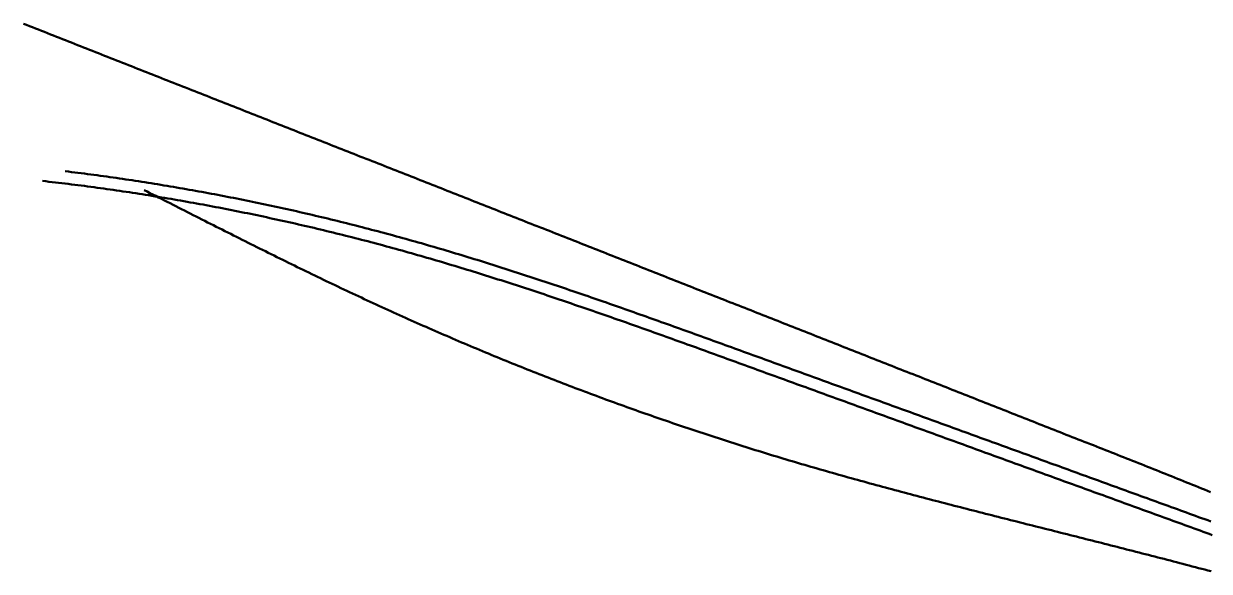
# Model space of a CAD drawing. Extents: x 2687065 to 2691361, y 1253360 to 1255888.
# Drawn here: x 2687719.5 to 2688086.5, y 1255461.1 to 1255630.7 of the extents above; entities that cross this region are included whole.
import ezdxf

# ---------------------------------------------------------------- set-up
doc = ezdxf.new("R2010")
doc.units = 0
doc.header["$MEASUREMENT"] = 0
doc.layers.add('BS-TR-A-Gleisstrang-LinieGeometrie', color=7, linetype='Continuous')
doc.layers.add('BS-TR-B-Gleisstrang-LinieGeometrie', color=7, linetype='Continuous')

msp = doc.modelspace()

# ---------------------------------------------------------------- linework, layer by layer
at = {"layer": 'BS-TR-A-Gleisstrang-LinieGeometrie', "color": 2, "lineweight": 50, "true_color": 0xffff00}
for points in [[(2687725.31, 1255581.99, 443.95), (2687726.31, 1255581.88, 443.96), (2687727.31, 1255581.77, 443.97), (2687728.3, 1255581.65, 443.99), (2687729.3, 1255581.54, 444), (2687730.3, 1255581.42, 444.01), (2687731.3, 1255581.3, 444.02), (2687732.29, 1255581.18, 444.03), (2687733.29, 1255581.06, 444.04), (2687734.29, 1255580.93, 444.05), (2687735.28, 1255580.81, 444.07), (2687736.28, 1255580.68, 444.08), (2687737.28, 1255580.56, 444.09), (2687738.27, 1255580.43, 444.1), (2687739.27, 1255580.3, 444.11), (2687740.27, 1255580.16, 444.13), (2687741.26, 1255580.03, 444.14), (2687742.26, 1255579.9, 444.15), (2687743.25, 1255579.76, 444.16), (2687744.25, 1255579.62, 444.18), (2687745.24, 1255579.48, 444.19), (2687746.24, 1255579.34, 444.2), (2687747.23, 1255579.2, 444.21), (2687748.22, 1255579.06, 444.23), (2687749.22, 1255578.91, 444.24), (2687750.21, 1255578.77, 444.25), (2687751.21, 1255578.62, 444.26), (2687752.2, 1255578.47, 444.28), (2687753.19, 1255578.32, 444.29), (2687754.19, 1255578.17, 444.3), (2687755.18, 1255578.02, 444.31), (2687756.17, 1255577.86, 444.33), (2687757.16, 1255577.71, 444.34), (2687758.16, 1255577.55, 444.35), (2687759.15, 1255577.39, 444.36), (2687760.14, 1255577.23, 444.38), (2687761.13, 1255577.07, 444.39), (2687762.12, 1255576.9, 444.4), (2687763.11, 1255576.74, 444.41), (2687764.1, 1255576.57, 444.43), (2687765.09, 1255576.41, 444.44), (2687766.08, 1255576.24, 444.45), (2687767.07, 1255576.07, 444.46), (2687768.06, 1255575.9, 444.48), (2687769.05, 1255575.72, 444.49), (2687770.04, 1255575.55, 444.5), (2687771.03, 1255575.37, 444.51), (2687772.02, 1255575.2, 444.53), (2687773.01, 1255575.02, 444.54), (2687774, 1255574.84, 444.55), (2687774.99, 1255574.66, 444.56), (2687775.97, 1255574.47, 444.58), (2687776.96, 1255574.29, 444.59), (2687777.95, 1255574.1, 444.6), (2687778.93, 1255573.92, 444.61), (2687779.92, 1255573.73, 444.63), (2687780.91, 1255573.54, 444.64), (2687781.89, 1255573.35, 444.65), (2687782.88, 1255573.16, 444.66), (2687783.87, 1255572.96, 444.68), (2687784.85, 1255572.77, 444.69), (2687785.84, 1255572.57, 444.7), (2687786.82, 1255572.37, 444.71), (2687787.8, 1255572.17, 444.73), (2687788.79, 1255571.97, 444.74), (2687789.77, 1255571.77, 444.75), (2687790.76, 1255571.56, 444.76), (2687791.74, 1255571.36, 444.78), (2687792.72, 1255571.15, 444.79), (2687793.71, 1255570.94, 444.8), (2687794.69, 1255570.74, 444.81), (2687795.67, 1255570.52, 444.83), (2687796.65, 1255570.31, 444.84), (2687797.63, 1255570.1, 444.85), (2687798.61, 1255569.88, 444.86), (2687799.6, 1255569.67, 444.87), (2687800.58, 1255569.45, 444.89), (2687801.56, 1255569.23, 444.9), (2687802.54, 1255569.01, 444.91), (2687803.52, 1255568.79, 444.92), (2687804.5, 1255568.56, 444.94), (2687805.47, 1255568.34, 444.95), (2687806.45, 1255568.11, 444.96), (2687807.43, 1255567.89, 444.97), (2687808.41, 1255567.66, 444.99), (2687809.39, 1255567.43, 445), (2687810.37, 1255567.19, 445.01), (2687811.34, 1255566.96, 445.02), (2687812.32, 1255566.73, 445.04), (2687813.3, 1255566.49, 445.05), (2687814.27, 1255566.25, 445.06), (2687815.25, 1255566.02, 445.07), (2687816.22, 1255565.77, 445.09), (2687817.2, 1255565.53, 445.1), (2687818.17, 1255565.29, 445.11), (2687819.15, 1255565.05, 445.12), (2687820.12, 1255564.8, 445.14), (2687821.09, 1255564.55, 445.15), (2687822.07, 1255564.31, 445.16), (2687823.04, 1255564.06, 445.17), (2687824.01, 1255563.8, 445.19), (2687824.99, 1255563.55, 445.2), (2687825.96, 1255563.3, 445.21), (2687826.93, 1255563.04, 445.22), (2687827.9, 1255562.79, 445.24), (2687828.87, 1255562.53, 445.25), (2687829.84, 1255562.27, 445.26), (2687830.81, 1255562.01, 445.27), (2687831.78, 1255561.74, 445.29), (2687831.78, 1255561.74, 445.29), (2687832.75, 1255561.48, 445.3), (2687833.71, 1255561.22, 445.31), (2687834.67, 1255560.95, 445.32), (2687835.64, 1255560.69, 445.34), (2687836.6, 1255560.42, 445.35), (2687837.56, 1255560.15, 445.36), (2687838.52, 1255559.88, 445.37), (2687839.49, 1255559.61, 445.39), (2687840.45, 1255559.34, 445.4), (2687841.41, 1255559.06, 445.41), (2687842.37, 1255558.79, 445.42), (2687843.33, 1255558.51, 445.44), (2687844.29, 1255558.23, 445.45), (2687845.25, 1255557.95, 445.46), (2687846.21, 1255557.67, 445.47), (2687847.17, 1255557.39, 445.49), (2687848.13, 1255557.11, 445.5), (2687849.09, 1255556.82, 445.51), (2687850.04, 1255556.54, 445.52), (2687851, 1255556.25, 445.54), (2687851.96, 1255555.97, 445.55), (2687852.92, 1255555.68, 445.56), (2687853.87, 1255555.39, 445.57), (2687854.83, 1255555.1, 445.58), (2687855.79, 1255554.81, 445.6), (2687856.74, 1255554.51, 445.61), (2687857.7, 1255554.22, 445.62), (2687858.65, 1255553.93, 445.63), (2687859.61, 1255553.63, 445.65), (2687860.56, 1255553.33, 445.66), (2687861.52, 1255553.04, 445.67), (2687862.47, 1255552.74, 445.68), (2687863.42, 1255552.44, 445.7), (2687864.38, 1255552.14, 445.71), (2687865.33, 1255551.83, 445.72), (2687866.28, 1255551.53, 445.73), (2687867.23, 1255551.23, 445.75), (2687868.19, 1255550.92, 445.76), (2687869.14, 1255550.62, 445.77), (2687870.09, 1255550.31, 445.78), (2687871.04, 1255550, 445.8), (2687871.99, 1255549.7, 445.81), (2687872.94, 1255549.39, 445.82), (2687873.89, 1255549.08, 445.83), (2687874.84, 1255548.77, 445.85), (2687875.79, 1255548.46, 445.86), (2687876.74, 1255548.14, 445.87), (2687877.69, 1255547.83, 445.88), (2687878.64, 1255547.52, 445.9), (2687879.59, 1255547.2, 445.91), (2687880.54, 1255546.89, 445.92), (2687881.49, 1255546.57, 445.93), (2687882.43, 1255546.25, 445.95), (2687883.38, 1255545.93, 445.96), (2687884.33, 1255545.62, 445.97), (2687885.28, 1255545.3, 445.98), (2687886.22, 1255544.98, 445.99), (2687887.17, 1255544.66, 446.01), (2687888.12, 1255544.33, 446.02), (2687889.06, 1255544.01, 446.03), (2687890.01, 1255543.69, 446.04), (2687890.95, 1255543.37, 446.06), (2687891.9, 1255543.04, 446.07), (2687892.85, 1255542.72, 446.08), (2687893.79, 1255542.39, 446.09), (2687894.74, 1255542.07, 446.11), (2687895.68, 1255541.74, 446.12), (2687896.63, 1255541.41, 446.13), (2687897.57, 1255541.09, 446.14), (2687898.51, 1255540.76, 446.16), (2687899.46, 1255540.43, 446.17), (2687900.4, 1255540.1, 446.18), (2687901.35, 1255539.77, 446.19), (2687902.29, 1255539.44, 446.21), (2687903.23, 1255539.11, 446.22), (2687904.18, 1255538.78, 446.23), (2687905.12, 1255538.45, 446.24), (2687906.06, 1255538.12, 446.26), (2687907, 1255537.78, 446.27), (2687907.95, 1255537.45, 446.28), (2687908.89, 1255537.12, 446.29), (2687909.83, 1255536.78, 446.31), (2687910.77, 1255536.45, 446.32), (2687911.71, 1255536.11, 446.33), (2687912.66, 1255535.78, 446.34), (2687913.6, 1255535.44, 446.36), (2687914.54, 1255535.11, 446.37), (2687915.48, 1255534.77, 446.38), (2687916.42, 1255534.44, 446.39), (2687917.36, 1255534.1, 446.4), (2687918.3, 1255533.76, 446.42), (2687919.24, 1255533.42, 446.43), (2687920.19, 1255533.09, 446.44), (2687921.13, 1255532.75, 446.45), (2687922.07, 1255532.41, 446.47), (2687923.01, 1255532.07, 446.48), (2687923.95, 1255531.73, 446.49), (2687924.89, 1255531.39, 446.5), (2687925.83, 1255531.05, 446.52), (2687926.77, 1255530.72, 446.53), (2687927.71, 1255530.38, 446.54), (2687928.65, 1255530.04, 446.55), (2687929.59, 1255529.7, 446.57), (2687930.53, 1255529.36, 446.58), (2687931.47, 1255529.02, 446.59), (2687932.41, 1255528.67, 446.6), (2687933.35, 1255528.33, 446.62), (2687934.29, 1255527.99, 446.63), (2687935.23, 1255527.65, 446.64), (2687936.17, 1255527.31, 446.65), (2687937.11, 1255526.97, 446.67), (2687938.05, 1255526.63, 446.68), (2687938.99, 1255526.29, 446.69), (2687939.93, 1255525.95, 446.7), (2687940.86, 1255525.61, 446.72), (2687941.8, 1255525.26, 446.73), (2687942.74, 1255524.92, 446.74), (2687943.68, 1255524.58, 446.75), (2687943.68, 1255524.58, 446.75), (2687944.62, 1255524.24, 446.76), (2687945.56, 1255523.9, 446.78), (2687946.5, 1255523.56, 446.79), (2687947.44, 1255523.22, 446.8), (2687948.38, 1255522.88, 446.81), (2687949.32, 1255522.53, 446.83), (2687950.26, 1255522.19, 446.84), (2687951.2, 1255521.85, 446.85), (2687952.13, 1255521.51, 446.86), (2687953.07, 1255521.17, 446.88), (2687954.01, 1255520.83, 446.89), (2687954.95, 1255520.49, 446.9), (2687955.89, 1255520.15, 446.91), (2687956.83, 1255519.8, 446.93), (2687957.77, 1255519.46, 446.94), (2687958.71, 1255519.12, 446.95), (2687959.65, 1255518.78, 446.96), (2687960.59, 1255518.44, 446.98), (2687961.53, 1255518.1, 446.99), (2687962.46, 1255517.76, 447), (2687963.4, 1255517.42, 447.01), (2687964.34, 1255517.07, 447.03), (2687965.28, 1255516.73, 447.04), (2687966.22, 1255516.39, 447.05), (2687967.16, 1255516.05, 447.06), (2687968.1, 1255515.71, 447.08), (2687969.04, 1255515.37, 447.09), (2687969.98, 1255515.03, 447.1), (2687970.92, 1255514.69, 447.11), (2687971.86, 1255514.34, 447.13), (2687972.79, 1255514, 447.14), (2687973.73, 1255513.66, 447.15), (2687974.67, 1255513.32, 447.16), (2687975.61, 1255512.98, 447.17), (2687976.55, 1255512.64, 447.19), (2687977.49, 1255512.3, 447.2), (2687978.43, 1255511.96, 447.21), (2687979.37, 1255511.61, 447.22), (2687980.31, 1255511.27, 447.24), (2687981.25, 1255510.93, 447.25), (2687982.19, 1255510.59, 447.26), (2687983.12, 1255510.25, 447.27), (2687984.06, 1255509.91, 447.29), (2687985, 1255509.57, 447.3), (2687985.94, 1255509.23, 447.31), (2687986.88, 1255508.88, 447.32), (2687987.82, 1255508.54, 447.34), (2687988.76, 1255508.2, 447.35), (2687989.7, 1255507.86, 447.36), (2687990.64, 1255507.52, 447.37), (2687991.58, 1255507.18, 447.39), (2687992.52, 1255506.84, 447.4), (2687993.45, 1255506.5, 447.41), (2687994.39, 1255506.15, 447.42), (2687995.33, 1255505.81, 447.44), (2687996.27, 1255505.47, 447.45), (2687997.21, 1255505.13, 447.46), (2687998.15, 1255504.79, 447.47), (2687999.09, 1255504.45, 447.49), (2688000.03, 1255504.11, 447.5), (2688000.97, 1255503.77, 447.51), (2688001.91, 1255503.43, 447.52), (2688002.85, 1255503.08, 447.53), (2688003.78, 1255502.74, 447.55), (2688004.72, 1255502.4, 447.56), (2688005.66, 1255502.06, 447.57), (2688006.6, 1255501.72, 447.58), (2688007.54, 1255501.38, 447.6), (2688008.48, 1255501.04, 447.61), (2688009.42, 1255500.7, 447.62), (2688010.36, 1255500.35, 447.63), (2688011.3, 1255500.01, 447.65), (2688012.24, 1255499.67, 447.66), (2688013.18, 1255499.33, 447.67), (2688014.11, 1255498.99, 447.68), (2688015.05, 1255498.65, 447.7), (2688015.99, 1255498.31, 447.71), (2688016.93, 1255497.97, 447.72), (2688017.87, 1255497.62, 447.73), (2688018.81, 1255497.28, 447.75), (2688019.75, 1255496.94, 447.76), (2688020.69, 1255496.6, 447.77), (2688021.63, 1255496.26, 447.78), (2688022.57, 1255495.92, 447.8), (2688023.51, 1255495.58, 447.81), (2688024.44, 1255495.24, 447.82), (2688025.38, 1255494.89, 447.83), (2688026.32, 1255494.55, 447.85), (2688027.26, 1255494.21, 447.86), (2688028.2, 1255493.87, 447.87), (2688029.14, 1255493.53, 447.88), (2688030.08, 1255493.19, 447.89), (2688031.02, 1255492.85, 447.91), (2688031.96, 1255492.51, 447.92), (2688032.9, 1255492.16, 447.93), (2688033.84, 1255491.82, 447.94), (2688034.77, 1255491.48, 447.96), (2688035.71, 1255491.14, 447.97), (2688036.65, 1255490.8, 447.98), (2688037.59, 1255490.46, 447.99), (2688038.53, 1255490.12, 448.01), (2688039.47, 1255489.78, 448.02), (2688040.41, 1255489.43, 448.03), (2688041.35, 1255489.09, 448.04), (2688042.29, 1255488.75, 448.06), (2688043.23, 1255488.41, 448.07), (2688044.17, 1255488.07, 448.08), (2688045.1, 1255487.73, 448.09), (2688046.04, 1255487.39, 448.11), (2688046.98, 1255487.05, 448.12), (2688047.92, 1255486.7, 448.13), (2688048.86, 1255486.36, 448.14), (2688049.8, 1255486.02, 448.16), (2688050.74, 1255485.68, 448.17), (2688051.68, 1255485.34, 448.18), (2688052.62, 1255485, 448.19), (2688053.56, 1255484.66, 448.2), (2688054.5, 1255484.32, 448.22), (2688055.43, 1255483.97, 448.23), (2688056.37, 1255483.63, 448.24), (2688057.31, 1255483.29, 448.25), (2688058.25, 1255482.95, 448.26), (2688059.19, 1255482.61, 448.27), (2688060.13, 1255482.27, 448.28), (2688061.07, 1255481.93, 448.29), (2688062.01, 1255481.59, 448.3), (2688062.95, 1255481.25, 448.31), (2688063.89, 1255480.9, 448.32), (2688064.83, 1255480.56, 448.33), (2688065.76, 1255480.22, 448.34), (2688066.7, 1255479.88, 448.35), (2688067.64, 1255479.54, 448.36), (2688068.58, 1255479.2, 448.37), (2688069.52, 1255478.86, 448.38), (2688070.46, 1255478.52, 448.39), (2688071.4, 1255478.17, 448.4), (2688072.34, 1255477.83, 448.41), (2688073.28, 1255477.49, 448.42), (2688074.22, 1255477.15, 448.43), (2688075.16, 1255476.81, 448.44), (2688076.09, 1255476.47, 448.45), (2688077.03, 1255476.13, 448.45), (2688077.97, 1255475.79, 448.46), (2688078.91, 1255475.44, 448.47), (2688079.85, 1255475.1, 448.48), (2688080.79, 1255474.76, 448.49), (2688081.73, 1255474.42, 448.49), (2688082.67, 1255474.08, 448.5), (2688083.61, 1255473.74, 448.51), (2688084.55, 1255473.4, 448.51), (2688085.49, 1255473.06, 448.52), (2688086.42, 1255472.71, 448.53), (2688087.36, 1255472.37, 448.54)], [(2687732.33, 1255585, 444.4), (2687733.32, 1255584.88, 444.41), (2687734.31, 1255584.76, 444.43), (2687735.29, 1255584.64, 444.44), (2687736.28, 1255584.51, 444.45), (2687737.27, 1255584.39, 444.46), (2687738.26, 1255584.26, 444.48), (2687739.25, 1255584.13, 444.49), (2687740.23, 1255584, 444.5), (2687741.22, 1255583.87, 444.51), (2687742.21, 1255583.74, 444.53), (2687743.2, 1255583.6, 444.54), (2687744.18, 1255583.47, 444.55), (2687745.17, 1255583.33, 444.56), (2687746.15, 1255583.19, 444.57), (2687747.14, 1255583.05, 444.59), (2687748.13, 1255582.91, 444.6), (2687749.11, 1255582.77, 444.61), (2687750.1, 1255582.63, 444.62), (2687751.08, 1255582.48, 444.64), (2687752.07, 1255582.33, 444.65), (2687753.05, 1255582.19, 444.66), (2687754.04, 1255582.04, 444.67), (2687755.02, 1255581.89, 444.69), (2687756.01, 1255581.73, 444.7), (2687756.99, 1255581.58, 444.71), (2687757.98, 1255581.42, 444.72), (2687758.96, 1255581.27, 444.73), (2687759.94, 1255581.11, 444.75), (2687760.93, 1255580.95, 444.76), (2687761.91, 1255580.79, 444.77), (2687762.89, 1255580.63, 444.78), (2687763.87, 1255580.47, 444.8), (2687764.86, 1255580.3, 444.81), (2687765.84, 1255580.14, 444.82), (2687766.82, 1255579.97, 444.83), (2687767.8, 1255579.8, 444.85), (2687768.78, 1255579.63, 444.86), (2687769.76, 1255579.46, 444.87), (2687770.74, 1255579.28, 444.88), (2687771.73, 1255579.11, 444.89), (2687772.71, 1255578.93, 444.91), (2687773.69, 1255578.76, 444.92), (2687774.67, 1255578.58, 444.93), (2687775.65, 1255578.4, 444.94), (2687776.62, 1255578.22, 444.96), (2687777.6, 1255578.04, 444.97), (2687778.58, 1255577.85, 444.98), (2687779.56, 1255577.67, 444.99), (2687780.54, 1255577.48, 445.01), (2687781.52, 1255577.29, 445.02), (2687782.5, 1255577.1, 445.03), (2687783.47, 1255576.91, 445.04), (2687784.45, 1255576.72, 445.06), (2687785.43, 1255576.53, 445.07), (2687786.4, 1255576.33, 445.08), (2687787.38, 1255576.14, 445.09), (2687788.36, 1255575.94, 445.1), (2687789.33, 1255575.74, 445.12), (2687790.31, 1255575.54, 445.13), (2687791.28, 1255575.34, 445.14), (2687792.26, 1255575.13, 445.15), (2687793.23, 1255574.93, 445.17), (2687794.21, 1255574.72, 445.18), (2687795.18, 1255574.52, 445.19), (2687796.16, 1255574.31, 445.2), (2687797.13, 1255574.1, 445.22), (2687798.1, 1255573.89, 445.23), (2687799.08, 1255573.67, 445.24), (2687800.05, 1255573.46, 445.25), (2687801.02, 1255573.24, 445.26), (2687801.99, 1255573.03, 445.28), (2687802.97, 1255572.81, 445.29), (2687803.94, 1255572.59, 445.3), (2687804.91, 1255572.37, 445.31), (2687805.88, 1255572.15, 445.33), (2687806.85, 1255571.92, 445.34), (2687807.82, 1255571.7, 445.35), (2687808.79, 1255571.47, 445.36), (2687809.76, 1255571.24, 445.38), (2687810.73, 1255571.01, 445.39), (2687811.7, 1255570.78, 445.4), (2687812.67, 1255570.55, 445.41), (2687813.63, 1255570.32, 445.42), (2687814.6, 1255570.08, 445.44), (2687815.57, 1255569.85, 445.45), (2687816.54, 1255569.61, 445.46), (2687817.5, 1255569.37, 445.47), (2687818.47, 1255569.13, 445.49), (2687819.44, 1255568.89, 445.5), (2687820.4, 1255568.65, 445.51), (2687821.37, 1255568.4, 445.52), (2687822.33, 1255568.16, 445.53), (2687823.3, 1255567.91, 445.55), (2687824.26, 1255567.66, 445.56), (2687825.23, 1255567.41, 445.57), (2687826.19, 1255567.16, 445.58), (2687827.16, 1255566.91, 445.59), (2687828.12, 1255566.66, 445.6), (2687829.08, 1255566.4, 445.61), (2687830.04, 1255566.15, 445.63), (2687831.01, 1255565.89, 445.64), (2687831.97, 1255565.63, 445.65), (2687832.93, 1255565.37, 445.66), (2687832.93, 1255565.37, 445.66), (2687833.9, 1255565.11, 445.67), (2687834.86, 1255564.84, 445.68), (2687835.83, 1255564.58, 445.69), (2687836.8, 1255564.31, 445.7), (2687837.76, 1255564.04, 445.71), (2687838.73, 1255563.77, 445.72), (2687839.69, 1255563.5, 445.73), (2687840.66, 1255563.23, 445.74), (2687841.62, 1255562.95, 445.75), (2687842.58, 1255562.68, 445.76), (2687843.55, 1255562.4, 445.77), (2687844.51, 1255562.12, 445.78), (2687845.47, 1255561.85, 445.79), (2687846.43, 1255561.57, 445.8), (2687847.4, 1255561.28, 445.81), (2687848.36, 1255561, 445.82), (2687849.32, 1255560.72, 445.83), (2687850.28, 1255560.43, 445.84), (2687851.24, 1255560.15, 445.85), (2687852.2, 1255559.86, 445.86), (2687853.16, 1255559.57, 445.86), (2687854.12, 1255559.28, 445.87), (2687855.08, 1255558.99, 445.88), (2687856.04, 1255558.7, 445.89), (2687857, 1255558.41, 445.9), (2687857.96, 1255558.12, 445.91), (2687858.91, 1255557.82, 445.92), (2687859.87, 1255557.53, 445.93), (2687860.83, 1255557.23, 445.94), (2687861.79, 1255556.93, 445.95), (2687862.74, 1255556.63, 445.96), (2687863.7, 1255556.33, 445.97), (2687864.66, 1255556.03, 445.97), (2687865.61, 1255555.73, 445.98), (2687866.57, 1255555.43, 445.99), (2687867.52, 1255555.12, 446), (2687868.48, 1255554.82, 446.01), (2687869.43, 1255554.51, 446.02), (2687870.39, 1255554.21, 446.03), (2687871.34, 1255553.9, 446.04), (2687872.29, 1255553.59, 446.05), (2687873.25, 1255553.28, 446.06), (2687874.2, 1255552.97, 446.07), (2687875.15, 1255552.66, 446.08), (2687876.11, 1255552.35, 446.09), (2687877.06, 1255552.04, 446.09), (2687878.01, 1255551.73, 446.1), (2687878.96, 1255551.41, 446.11), (2687879.91, 1255551.1, 446.12), (2687880.86, 1255550.78, 446.13), (2687881.82, 1255550.46, 446.14), (2687882.77, 1255550.15, 446.15), (2687883.72, 1255549.83, 446.16), (2687884.67, 1255549.51, 446.17), (2687885.62, 1255549.19, 446.18), (2687886.57, 1255548.87, 446.19), (2687887.52, 1255548.55, 446.2), (2687888.47, 1255548.23, 446.21), (2687889.41, 1255547.91, 446.21), (2687890.36, 1255547.58, 446.22), (2687891.31, 1255547.26, 446.23), (2687892.26, 1255546.94, 446.24), (2687893.21, 1255546.61, 446.25), (2687894.16, 1255546.29, 446.26), (2687895.1, 1255545.96, 446.27), (2687896.05, 1255545.63, 446.28), (2687897, 1255545.31, 446.29), (2687897.95, 1255544.98, 446.3), (2687898.89, 1255544.65, 446.31), (2687899.84, 1255544.32, 446.32), (2687900.79, 1255543.99, 446.32), (2687901.73, 1255543.66, 446.33), (2687902.68, 1255543.33, 446.34), (2687903.62, 1255543, 446.35), (2687904.57, 1255542.67, 446.36), (2687905.52, 1255542.34, 446.37), (2687906.46, 1255542, 446.38), (2687907.41, 1255541.67, 446.39), (2687908.35, 1255541.34, 446.4), (2687909.3, 1255541, 446.41), (2687910.24, 1255540.67, 446.42), (2687911.19, 1255540.33, 446.43), (2687912.13, 1255540, 446.44), (2687913.08, 1255539.66, 446.44), (2687914.02, 1255539.33, 446.45), (2687914.96, 1255538.99, 446.46), (2687915.91, 1255538.65, 446.47), (2687916.85, 1255538.32, 446.48), (2687917.8, 1255537.98, 446.49), (2687918.74, 1255537.64, 446.5), (2687919.68, 1255537.3, 446.51), (2687920.63, 1255536.97, 446.52), (2687921.57, 1255536.63, 446.53), (2687922.51, 1255536.29, 446.54), (2687923.46, 1255535.95, 446.55), (2687924.4, 1255535.61, 446.55), (2687925.34, 1255535.27, 446.56), (2687926.28, 1255534.93, 446.57), (2687927.23, 1255534.59, 446.58), (2687928.17, 1255534.25, 446.59), (2687929.11, 1255533.91, 446.6), (2687930.06, 1255533.57, 446.61), (2687931, 1255533.23, 446.62), (2687931.94, 1255532.89, 446.63), (2687932.88, 1255532.54, 446.64), (2687933.82, 1255532.2, 446.65), (2687934.77, 1255531.86, 446.66), (2687935.71, 1255531.52, 446.67), (2687936.65, 1255531.18, 446.68), (2687937.59, 1255530.84, 446.69), (2687938.54, 1255530.49, 446.7), (2687939.48, 1255530.15, 446.71), (2687940.42, 1255529.81, 446.72), (2687941.36, 1255529.47, 446.73), (2687942.3, 1255529.13, 446.74), (2687943.25, 1255528.78, 446.75), (2687944.19, 1255528.44, 446.76), (2687945.13, 1255528.1, 446.77), (2687945.13, 1255528.1, 446.77), (2687946.07, 1255527.76, 446.78), (2687947.01, 1255527.42, 446.79), (2687947.95, 1255527.08, 446.8), (2687948.89, 1255526.73, 446.81), (2687949.82, 1255526.39, 446.83), (2687950.76, 1255526.05, 446.84), (2687951.7, 1255525.71, 446.85), (2687952.64, 1255525.37, 446.86), (2687953.58, 1255525.03, 446.87), (2687954.52, 1255524.69, 446.88), (2687955.46, 1255524.35, 446.9), (2687956.4, 1255524, 446.91), (2687957.34, 1255523.66, 446.92), (2687958.27, 1255523.32, 446.93), (2687959.21, 1255522.98, 446.94), (2687960.15, 1255522.64, 446.96), (2687961.09, 1255522.3, 446.97), (2687962.03, 1255521.96, 446.98), (2687962.97, 1255521.62, 446.99), (2687963.91, 1255521.28, 447.01), (2687964.85, 1255520.93, 447.02), (2687965.79, 1255520.59, 447.03), (2687966.72, 1255520.25, 447.04), (2687967.66, 1255519.91, 447.05), (2687968.6, 1255519.57, 447.07), (2687969.54, 1255519.23, 447.08), (2687970.48, 1255518.89, 447.09), (2687971.42, 1255518.55, 447.1), (2687972.36, 1255518.21, 447.12), (2687973.3, 1255517.86, 447.13), (2687974.24, 1255517.52, 447.14), (2687975.17, 1255517.18, 447.15), (2687976.11, 1255516.84, 447.17), (2687977.05, 1255516.5, 447.18), (2687977.99, 1255516.16, 447.19), (2687978.93, 1255515.82, 447.2), (2687979.87, 1255515.48, 447.22), (2687980.81, 1255515.13, 447.23), (2687981.75, 1255514.79, 447.24), (2687982.69, 1255514.45, 447.25), (2687983.62, 1255514.11, 447.27), (2687984.56, 1255513.77, 447.28), (2687985.5, 1255513.43, 447.29), (2687986.44, 1255513.09, 447.3), (2687987.38, 1255512.75, 447.32), (2687988.32, 1255512.41, 447.33), (2687989.26, 1255512.06, 447.34), (2687990.2, 1255511.72, 447.35), (2687991.14, 1255511.38, 447.37), (2687992.07, 1255511.04, 447.38), (2687993.01, 1255510.7, 447.39), (2687993.95, 1255510.36, 447.4), (2687994.89, 1255510.02, 447.41), (2687995.83, 1255509.68, 447.43), (2687996.77, 1255509.33, 447.44), (2687997.71, 1255508.99, 447.45), (2687998.65, 1255508.65, 447.46), (2687999.59, 1255508.31, 447.48), (2688000.53, 1255507.97, 447.49), (2688001.46, 1255507.63, 447.5), (2688002.4, 1255507.29, 447.51), (2688003.34, 1255506.95, 447.53), (2688004.28, 1255506.61, 447.54), (2688005.22, 1255506.26, 447.55), (2688006.16, 1255505.92, 447.56), (2688007.1, 1255505.58, 447.58), (2688008.04, 1255505.24, 447.59), (2688008.98, 1255504.9, 447.6), (2688009.91, 1255504.56, 447.61), (2688010.85, 1255504.22, 447.63), (2688011.79, 1255503.88, 447.64), (2688012.73, 1255503.54, 447.65), (2688013.67, 1255503.19, 447.66), (2688014.61, 1255502.85, 447.68), (2688015.55, 1255502.51, 447.69), (2688016.49, 1255502.17, 447.7), (2688017.43, 1255501.83, 447.71), (2688018.36, 1255501.49, 447.73), (2688019.3, 1255501.15, 447.74), (2688020.24, 1255500.81, 447.75), (2688021.18, 1255500.46, 447.76), (2688022.12, 1255500.12, 447.77), (2688023.06, 1255499.78, 447.79), (2688024, 1255499.44, 447.8), (2688024.94, 1255499.1, 447.81), (2688025.88, 1255498.76, 447.82), (2688026.81, 1255498.42, 447.84), (2688027.75, 1255498.08, 447.85), (2688028.69, 1255497.74, 447.86), (2688029.63, 1255497.39, 447.87), (2688030.57, 1255497.05, 447.89), (2688031.51, 1255496.71, 447.9), (2688032.45, 1255496.37, 447.91), (2688033.39, 1255496.03, 447.92), (2688034.33, 1255495.69, 447.94), (2688035.26, 1255495.35, 447.95), (2688036.2, 1255495.01, 447.96), (2688037.14, 1255494.66, 447.97), (2688038.08, 1255494.32, 447.99), (2688039.02, 1255493.98, 448), (2688039.96, 1255493.64, 448.01), (2688040.9, 1255493.3, 448.02), (2688041.84, 1255492.96, 448.04), (2688042.78, 1255492.62, 448.05), (2688043.71, 1255492.28, 448.06), (2688044.65, 1255491.94, 448.07), (2688045.59, 1255491.59, 448.08), (2688046.53, 1255491.25, 448.1), (2688047.47, 1255490.91, 448.11), (2688048.41, 1255490.57, 448.12), (2688049.35, 1255490.23, 448.13), (2688050.29, 1255489.89, 448.15), (2688051.23, 1255489.55, 448.16), (2688052.16, 1255489.21, 448.17), (2688053.1, 1255488.87, 448.18), (2688054.04, 1255488.52, 448.2), (2688054.98, 1255488.18, 448.21), (2688055.92, 1255487.84, 448.22), (2688056.86, 1255487.5, 448.23), (2688057.8, 1255487.16, 448.25), (2688058.74, 1255486.82, 448.26), (2688059.68, 1255486.48, 448.27), (2688060.61, 1255486.14, 448.28), (2688061.55, 1255485.79, 448.29), (2688062.49, 1255485.45, 448.31), (2688063.43, 1255485.11, 448.32), (2688064.37, 1255484.77, 448.33), (2688065.31, 1255484.43, 448.34), (2688066.25, 1255484.09, 448.35), (2688067.19, 1255483.75, 448.36), (2688068.13, 1255483.41, 448.37), (2688069.06, 1255483.07, 448.38), (2688070, 1255482.72, 448.39), (2688070.94, 1255482.38, 448.4), (2688071.88, 1255482.04, 448.41), (2688072.82, 1255481.7, 448.42), (2688073.76, 1255481.36, 448.43), (2688074.7, 1255481.02, 448.44), (2688075.64, 1255480.68, 448.45), (2688076.58, 1255480.34, 448.46), (2688077.51, 1255479.99, 448.47), (2688078.45, 1255479.65, 448.48), (2688079.39, 1255479.31, 448.49), (2688080.33, 1255478.97, 448.5), (2688081.27, 1255478.63, 448.51), (2688082.21, 1255478.29, 448.52), (2688083.15, 1255477.95, 448.53), (2688084.09, 1255477.61, 448.53), (2688085.03, 1255477.27, 448.54), (2688085.96, 1255476.92, 448.55), (2688086.9, 1255476.58, 448.56)]]:
    msp.add_polyline3d(points, dxfattribs=at)
at = {"layer": 'BS-TR-B-Gleisstrang-LinieGeometrie', "color": 18, "lineweight": 50, "true_color": 0x000000}
for points in [[(2687719.38, 1255630.68, 447.75), (2687720.31, 1255630.31, 447.75), (2687721.24, 1255629.94, 447.75), (2687722.17, 1255629.58, 447.75), (2687723.1, 1255629.21, 447.75), (2687724.03, 1255628.84, 447.75), (2687724.96, 1255628.48, 447.76), (2687725.9, 1255628.11, 447.76), (2687726.83, 1255627.74, 447.76), (2687727.76, 1255627.38, 447.76), (2687728.69, 1255627.01, 447.76), (2687729.62, 1255626.64, 447.76), (2687730.55, 1255626.28, 447.77), (2687731.48, 1255625.91, 447.77), (2687732.41, 1255625.54, 447.77), (2687733.34, 1255625.18, 447.77), (2687734.27, 1255624.81, 447.78), (2687735.2, 1255624.44, 447.78), (2687736.13, 1255624.08, 447.78), (2687737.06, 1255623.71, 447.78), (2687737.99, 1255623.34, 447.78), (2687738.92, 1255622.98, 447.79), (2687739.85, 1255622.61, 447.79), (2687740.78, 1255622.24, 447.79), (2687741.71, 1255621.88, 447.79), (2687742.64, 1255621.51, 447.8), (2687743.57, 1255621.14, 447.8), (2687744.5, 1255620.78, 447.8), (2687745.43, 1255620.41, 447.8), (2687746.36, 1255620.04, 447.81), (2687747.29, 1255619.68, 447.81), (2687748.22, 1255619.31, 447.81), (2687749.15, 1255618.94, 447.81), (2687750.08, 1255618.58, 447.82), (2687751.01, 1255618.21, 447.82), (2687751.94, 1255617.84, 447.82), (2687752.87, 1255617.48, 447.82), (2687753.8, 1255617.11, 447.83), (2687754.73, 1255616.74, 447.83), (2687755.67, 1255616.38, 447.83), (2687756.6, 1255616.01, 447.83), (2687757.53, 1255615.64, 447.84), (2687758.46, 1255615.28, 447.84), (2687759.39, 1255614.91, 447.84), (2687760.32, 1255614.54, 447.84), (2687761.25, 1255614.18, 447.85), (2687762.18, 1255613.81, 447.85), (2687763.11, 1255613.44, 447.85), (2687764.04, 1255613.08, 447.85), (2687764.97, 1255612.71, 447.86), (2687765.9, 1255612.34, 447.86), (2687766.83, 1255611.98, 447.86), (2687767.76, 1255611.61, 447.86), (2687768.69, 1255611.24, 447.87), (2687769.62, 1255610.88, 447.87), (2687770.55, 1255610.51, 447.87), (2687771.48, 1255610.14, 447.87), (2687772.41, 1255609.77, 447.88), (2687773.34, 1255609.41, 447.88), (2687774.27, 1255609.04, 447.88), (2687775.2, 1255608.67, 447.88), (2687776.13, 1255608.31, 447.89), (2687777.06, 1255607.94, 447.89), (2687777.99, 1255607.57, 447.89), (2687778.92, 1255607.21, 447.89), (2687779.85, 1255606.84, 447.9), (2687780.78, 1255606.47, 447.9), (2687781.71, 1255606.11, 447.9), (2687782.64, 1255605.74, 447.9), (2687783.57, 1255605.37, 447.91), (2687784.5, 1255605.01, 447.91), (2687785.43, 1255604.64, 447.91), (2687786.37, 1255604.27, 447.91), (2687787.3, 1255603.91, 447.92), (2687788.23, 1255603.54, 447.92), (2687789.16, 1255603.17, 447.92), (2687790.09, 1255602.81, 447.92), (2687791.02, 1255602.44, 447.93), (2687791.95, 1255602.07, 447.93), (2687792.88, 1255601.71, 447.93), (2687793.81, 1255601.34, 447.93), (2687794.74, 1255600.97, 447.94), (2687795.67, 1255600.61, 447.94), (2687796.6, 1255600.24, 447.94), (2687797.53, 1255599.87, 447.94), (2687798.46, 1255599.51, 447.94), (2687799.39, 1255599.14, 447.95), (2687800.32, 1255598.77, 447.95), (2687801.25, 1255598.41, 447.95), (2687802.18, 1255598.04, 447.95), (2687803.11, 1255597.67, 447.96), (2687804.04, 1255597.31, 447.96), (2687804.97, 1255596.94, 447.96), (2687805.9, 1255596.57, 447.96), (2687806.83, 1255596.21, 447.97), (2687807.76, 1255595.84, 447.97), (2687808.69, 1255595.47, 447.97), (2687809.62, 1255595.11, 447.97), (2687810.55, 1255594.74, 447.98), (2687811.48, 1255594.37, 447.98), (2687812.41, 1255594.01, 447.98), (2687813.34, 1255593.64, 447.98), (2687814.27, 1255593.27, 447.99), (2687815.2, 1255592.91, 447.99), (2687816.13, 1255592.54, 447.99), (2687817.07, 1255592.17, 447.99), (2687818, 1255591.81, 448), (2687818.93, 1255591.44, 448), (2687819.86, 1255591.07, 448), (2687820.79, 1255590.71, 448), (2687821.72, 1255590.34, 448.01), (2687822.65, 1255589.97, 448.01), (2687823.58, 1255589.61, 448.01), (2687824.51, 1255589.24, 448.01), (2687825.44, 1255588.87, 448.02), (2687826.37, 1255588.51, 448.02), (2687827.3, 1255588.14, 448.02), (2687828.23, 1255587.77, 448.02), (2687829.16, 1255587.41, 448.03), (2687830.09, 1255587.04, 448.03), (2687831.02, 1255586.67, 448.03), (2687831.95, 1255586.31, 448.03), (2687832.88, 1255585.94, 448.04), (2687833.81, 1255585.57, 448.04), (2687834.74, 1255585.21, 448.04), (2687835.67, 1255584.84, 448.04), (2687836.6, 1255584.47, 448.05), (2687837.53, 1255584.11, 448.05), (2687838.46, 1255583.74, 448.05), (2687839.39, 1255583.37, 448.05), (2687840.32, 1255583.01, 448.06), (2687841.25, 1255582.64, 448.06), (2687842.18, 1255582.27, 448.06), (2687843.11, 1255581.91, 448.06), (2687844.04, 1255581.54, 448.07), (2687844.97, 1255581.17, 448.07), (2687845.9, 1255580.81, 448.07), (2687846.83, 1255580.44, 448.07), (2687847.77, 1255580.07, 448.08), (2687848.7, 1255579.71, 448.08), (2687849.63, 1255579.34, 448.08), (2687850.56, 1255578.97, 448.08), (2687851.49, 1255578.61, 448.09), (2687852.42, 1255578.24, 448.09), (2687853.35, 1255577.87, 448.09), (2687854.28, 1255577.51, 448.09), (2687855.21, 1255577.14, 448.1), (2687856.14, 1255576.77, 448.1), (2687857.07, 1255576.41, 448.1), (2687858, 1255576.04, 448.1), (2687858.93, 1255575.67, 448.1), (2687859.86, 1255575.31, 448.11), (2687860.79, 1255574.94, 448.11), (2687861.72, 1255574.57, 448.11), (2687862.65, 1255574.21, 448.11), (2687863.58, 1255573.84, 448.12), (2687864.51, 1255573.47, 448.12), (2687865.44, 1255573.11, 448.12), (2687866.37, 1255572.74, 448.12), (2687867.3, 1255572.37, 448.13), (2687868.23, 1255572.01, 448.13), (2687869.16, 1255571.64, 448.13), (2687870.09, 1255571.27, 448.13), (2687871.02, 1255570.91, 448.14), (2687871.95, 1255570.54, 448.14), (2687872.88, 1255570.17, 448.14), (2687873.81, 1255569.81, 448.14), (2687874.74, 1255569.44, 448.15), (2687875.67, 1255569.07, 448.15), (2687876.6, 1255568.71, 448.15), (2687877.53, 1255568.34, 448.15), (2687878.47, 1255567.97, 448.16), (2687879.4, 1255567.61, 448.16), (2687880.33, 1255567.24, 448.16), (2687881.26, 1255566.87, 448.16), (2687882.19, 1255566.51, 448.17), (2687883.12, 1255566.14, 448.17), (2687884.05, 1255565.77, 448.17), (2687884.98, 1255565.41, 448.17), (2687885.91, 1255565.04, 448.18), (2687886.84, 1255564.67, 448.18), (2687887.77, 1255564.31, 448.18), (2687888.7, 1255563.94, 448.18), (2687889.63, 1255563.57, 448.19), (2687890.56, 1255563.21, 448.19), (2687891.49, 1255562.84, 448.19), (2687892.42, 1255562.47, 448.19), (2687893.35, 1255562.11, 448.2), (2687894.28, 1255561.74, 448.2), (2687895.21, 1255561.37, 448.2), (2687896.14, 1255561.01, 448.2), (2687897.07, 1255560.64, 448.21), (2687898, 1255560.27, 448.21), (2687898.93, 1255559.91, 448.21), (2687899.86, 1255559.54, 448.21), (2687900.79, 1255559.17, 448.22), (2687901.72, 1255558.81, 448.22), (2687902.65, 1255558.44, 448.22), (2687903.58, 1255558.07, 448.22), (2687904.51, 1255557.71, 448.23), (2687905.44, 1255557.34, 448.23), (2687906.37, 1255556.97, 448.23), (2687907.3, 1255556.61, 448.23), (2687908.24, 1255556.24, 448.24), (2687909.17, 1255555.87, 448.24), (2687910.1, 1255555.51, 448.24), (2687911.03, 1255555.14, 448.24), (2687911.96, 1255554.77, 448.25), (2687912.89, 1255554.41, 448.25), (2687913.82, 1255554.04, 448.25), (2687914.75, 1255553.67, 448.25), (2687915.68, 1255553.31, 448.26), (2687916.61, 1255552.94, 448.26), (2687917.54, 1255552.57, 448.26), (2687918.47, 1255552.21, 448.26), (2687919.4, 1255551.84, 448.26), (2687920.33, 1255551.47, 448.27), (2687921.26, 1255551.11, 448.27), (2687922.19, 1255550.74, 448.27), (2687923.12, 1255550.37, 448.27), (2687924.05, 1255550.01, 448.28), (2687924.98, 1255549.64, 448.28), (2687925.91, 1255549.27, 448.28), (2687926.84, 1255548.91, 448.28), (2687927.77, 1255548.54, 448.29), (2687928.7, 1255548.17, 448.29), (2687929.63, 1255547.81, 448.29), (2687930.56, 1255547.44, 448.29), (2687931.49, 1255547.07, 448.3), (2687932.42, 1255546.71, 448.3), (2687933.35, 1255546.34, 448.3), (2687934.28, 1255545.97, 448.3), (2687935.21, 1255545.61, 448.31), (2687936.14, 1255545.24, 448.31), (2687937.07, 1255544.87, 448.31), (2687938, 1255544.51, 448.31), (2687938.94, 1255544.14, 448.32), (2687939.87, 1255543.77, 448.32), (2687940.8, 1255543.41, 448.32), (2687941.73, 1255543.04, 448.32), (2687942.66, 1255542.67, 448.33), (2687943.59, 1255542.31, 448.33), (2687944.52, 1255541.94, 448.33), (2687945.45, 1255541.57, 448.33), (2687946.38, 1255541.21, 448.34), (2687947.31, 1255540.84, 448.34), (2687948.24, 1255540.47, 448.34), (2687949.17, 1255540.11, 448.34), (2687950.1, 1255539.74, 448.35), (2687951.03, 1255539.37, 448.35), (2687951.96, 1255539.01, 448.35), (2687952.89, 1255538.64, 448.35), (2687953.82, 1255538.27, 448.36), (2687954.75, 1255537.91, 448.36), (2687955.68, 1255537.54, 448.36), (2687956.61, 1255537.17, 448.36), (2687957.54, 1255536.81, 448.37), (2687958.47, 1255536.44, 448.37), (2687959.4, 1255536.07, 448.37), (2687960.33, 1255535.71, 448.37), (2687961.26, 1255535.34, 448.38), (2687962.19, 1255534.97, 448.38), (2687963.12, 1255534.61, 448.38), (2687964.05, 1255534.24, 448.38), (2687964.98, 1255533.87, 448.39), (2687965.91, 1255533.51, 448.39), (2687966.84, 1255533.14, 448.39), (2687967.77, 1255532.77, 448.39), (2687968.7, 1255532.41, 448.4), (2687969.64, 1255532.04, 448.4), (2687970.57, 1255531.67, 448.4), (2687971.5, 1255531.31, 448.4), (2687972.43, 1255530.94, 448.41), (2687973.36, 1255530.57, 448.41), (2687974.29, 1255530.21, 448.41), (2687975.22, 1255529.84, 448.41), (2687976.15, 1255529.47, 448.42), (2687977.08, 1255529.11, 448.42), (2687978.01, 1255528.74, 448.42), (2687978.94, 1255528.37, 448.42), (2687979.87, 1255528.01, 448.42), (2687980.8, 1255527.64, 448.43), (2687981.73, 1255527.27, 448.43), (2687982.66, 1255526.91, 448.43), (2687983.59, 1255526.54, 448.43), (2687984.52, 1255526.17, 448.44), (2687985.45, 1255525.81, 448.44), (2687986.38, 1255525.44, 448.44), (2687987.31, 1255525.07, 448.44), (2687988.24, 1255524.71, 448.45), (2687989.17, 1255524.34, 448.45), (2687990.1, 1255523.97, 448.45), (2687991.03, 1255523.61, 448.45), (2687991.96, 1255523.24, 448.46), (2687992.89, 1255522.87, 448.46), (2687993.82, 1255522.51, 448.46), (2687994.75, 1255522.14, 448.46), (2687995.68, 1255521.77, 448.47), (2687996.61, 1255521.41, 448.47), (2687997.54, 1255521.04, 448.47), (2687998.47, 1255520.67, 448.47), (2687999.4, 1255520.31, 448.48), (2688000.34, 1255519.94, 448.48), (2688001.27, 1255519.57, 448.48), (2688002.2, 1255519.21, 448.48), (2688003.13, 1255518.84, 448.49), (2688004.06, 1255518.47, 448.49), (2688004.99, 1255518.1, 448.49), (2688005.92, 1255517.74, 448.49), (2688006.85, 1255517.37, 448.5), (2688007.78, 1255517, 448.5), (2688008.71, 1255516.64, 448.5), (2688009.64, 1255516.27, 448.5), (2688010.57, 1255515.9, 448.51), (2688011.5, 1255515.54, 448.51), (2688012.43, 1255515.17, 448.51), (2688013.36, 1255514.8, 448.51), (2688014.29, 1255514.44, 448.52), (2688015.22, 1255514.07, 448.52), (2688016.15, 1255513.7, 448.52), (2688017.08, 1255513.34, 448.52), (2688018.01, 1255512.97, 448.53), (2688018.94, 1255512.6, 448.53), (2688019.87, 1255512.24, 448.53), (2688020.8, 1255511.87, 448.53), (2688021.73, 1255511.5, 448.54), (2688022.66, 1255511.14, 448.54), (2688023.59, 1255510.77, 448.54), (2688024.52, 1255510.4, 448.54), (2688025.45, 1255510.04, 448.55), (2688026.38, 1255509.67, 448.55), (2688027.31, 1255509.3, 448.55), (2688028.24, 1255508.94, 448.55), (2688029.17, 1255508.57, 448.56), (2688030.1, 1255508.2, 448.56), (2688031.04, 1255507.84, 448.56), (2688031.97, 1255507.47, 448.56), (2688032.9, 1255507.1, 448.57), (2688033.83, 1255506.74, 448.57), (2688034.76, 1255506.37, 448.57), (2688035.69, 1255506, 448.57), (2688036.62, 1255505.64, 448.58), (2688037.55, 1255505.27, 448.58), (2688038.48, 1255504.9, 448.58), (2688039.41, 1255504.54, 448.58), (2688040.34, 1255504.17, 448.58), (2688041.27, 1255503.8, 448.59), (2688042.2, 1255503.44, 448.59), (2688043.13, 1255503.07, 448.59), (2688044.06, 1255502.7, 448.59), (2688044.99, 1255502.34, 448.6), (2688045.92, 1255501.97, 448.6), (2688046.85, 1255501.6, 448.6), (2688047.78, 1255501.24, 448.6), (2688048.71, 1255500.87, 448.61), (2688048.71, 1255500.87, 448.61), (2688049.64, 1255500.5, 448.61), (2688050.57, 1255500.14, 448.61), (2688051.5, 1255499.77, 448.61), (2688052.43, 1255499.4, 448.62), (2688053.36, 1255499.04, 448.62), (2688054.29, 1255498.67, 448.62), (2688055.22, 1255498.3, 448.62), (2688056.15, 1255497.94, 448.63), (2688057.08, 1255497.57, 448.63), (2688058.01, 1255497.2, 448.63), (2688058.94, 1255496.83, 448.63), (2688059.87, 1255496.47, 448.64), (2688060.8, 1255496.1, 448.64), (2688061.73, 1255495.73, 448.64), (2688062.66, 1255495.36, 448.64), (2688063.59, 1255494.99, 448.65), (2688064.52, 1255494.62, 448.65), (2688065.45, 1255494.26, 448.65), (2688066.38, 1255493.89, 448.65), (2688067.31, 1255493.52, 448.66), (2688068.24, 1255493.15, 448.66), (2688069.17, 1255492.78, 448.66), (2688070.1, 1255492.41, 448.66), (2688071.03, 1255492.04, 448.67), (2688071.95, 1255491.66, 448.67), (2688072.88, 1255491.29, 448.67), (2688073.81, 1255490.92, 448.67), (2688074.74, 1255490.55, 448.68), (2688074.74, 1255490.55, 448.68), (2688075.67, 1255490.18, 448.68), (2688076.6, 1255489.8, 448.68), (2688077.53, 1255489.43, 448.68), (2688078.45, 1255489.05, 448.69), (2688079.38, 1255488.68, 448.69), (2688080.31, 1255488.3, 448.69), (2688081.24, 1255487.93, 448.69), (2688082.17, 1255487.55, 448.7), (2688083.09, 1255487.17, 448.7), (2688084.02, 1255486.8, 448.7), (2688084.95, 1255486.42, 448.7), (2688085.88, 1255486.04, 448.71), (2688086.8, 1255485.66, 448.71)], [(2687756.8, 1255579.16, 453.95), (2687757.69, 1255578.7, 453.94), (2687758.58, 1255578.25, 453.94), (2687759.47, 1255577.79, 453.93), (2687760.37, 1255577.34, 453.92), (2687761.26, 1255576.88, 453.92), (2687762.15, 1255576.43, 453.91), (2687763.04, 1255575.98, 453.9), (2687763.93, 1255575.52, 453.9), (2687764.82, 1255575.07, 453.89), (2687765.71, 1255574.61, 453.88), (2687766.6, 1255574.16, 453.87), (2687767.49, 1255573.71, 453.87), (2687768.38, 1255573.25, 453.86), (2687769.28, 1255572.8, 453.85), (2687770.17, 1255572.35, 453.84), (2687771.06, 1255571.89, 453.83), (2687771.95, 1255571.44, 453.83), (2687772.84, 1255570.99, 453.82), (2687773.73, 1255570.53, 453.81), (2687774.63, 1255570.08, 453.8), (2687775.52, 1255569.63, 453.79), (2687776.41, 1255569.18, 453.78), (2687777.3, 1255568.73, 453.77), (2687778.19, 1255568.28, 453.76), (2687779.09, 1255567.82, 453.75), (2687779.98, 1255567.37, 453.74), (2687780.87, 1255566.92, 453.73), (2687781.77, 1255566.47, 453.72), (2687782.66, 1255566.02, 453.71), (2687783.55, 1255565.57, 453.7), (2687784.45, 1255565.12, 453.69), (2687785.34, 1255564.68, 453.68), (2687786.23, 1255564.23, 453.67), (2687787.13, 1255563.78, 453.65), (2687788.02, 1255563.33, 453.64), (2687788.92, 1255562.88, 453.63), (2687789.81, 1255562.44, 453.62), (2687790.7, 1255561.99, 453.61), (2687791.6, 1255561.54, 453.6), (2687792.49, 1255561.1, 453.58), (2687793.39, 1255560.65, 453.57), (2687794.29, 1255560.21, 453.56), (2687795.18, 1255559.76, 453.55), (2687796.08, 1255559.32, 453.53), (2687796.97, 1255558.88, 453.52), (2687797.87, 1255558.43, 453.51), (2687798.77, 1255557.99, 453.49), (2687799.66, 1255557.55, 453.48), (2687800.56, 1255557.11, 453.46), (2687801.46, 1255556.67, 453.45), (2687802.36, 1255556.23, 453.44), (2687803.26, 1255555.79, 453.42), (2687804.15, 1255555.35, 453.41), (2687805.05, 1255554.91, 453.39), (2687805.95, 1255554.47, 453.38), (2687806.85, 1255554.03, 453.36), (2687807.75, 1255553.6, 453.35), (2687808.65, 1255553.16, 453.33), (2687809.55, 1255552.73, 453.32), (2687810.45, 1255552.29, 453.3), (2687811.35, 1255551.86, 453.28), (2687812.25, 1255551.42, 453.27), (2687813.16, 1255550.99, 453.25), (2687814.06, 1255550.56, 453.24), (2687814.96, 1255550.13, 453.22), (2687815.86, 1255549.7, 453.2), (2687816.76, 1255549.27, 453.19), (2687817.67, 1255548.84, 453.17), (2687818.57, 1255548.41, 453.15), (2687819.48, 1255547.98, 453.13), (2687820.38, 1255547.56, 453.12), (2687821.28, 1255547.13, 453.1), (2687822.19, 1255546.71, 453.08), (2687823.1, 1255546.28, 453.06), (2687824, 1255545.86, 453.05), (2687824.91, 1255545.44, 453.03), (2687825.81, 1255545.01, 453.01), (2687826.72, 1255544.59, 452.99), (2687827.63, 1255544.17, 452.97), (2687828.54, 1255543.75, 452.95), (2687829.45, 1255543.34, 452.93), (2687830.35, 1255542.92, 452.91), (2687831.26, 1255542.5, 452.89), (2687832.17, 1255542.09, 452.87), (2687832.17, 1255542.09, 452.87), (2687833.08, 1255541.67, 452.85), (2687833.99, 1255541.26, 452.83), (2687834.9, 1255540.85, 452.81), (2687835.81, 1255540.44, 452.79), (2687836.72, 1255540.03, 452.77), (2687837.63, 1255539.62, 452.75), (2687838.54, 1255539.21, 452.73), (2687839.46, 1255538.8, 452.71), (2687840.37, 1255538.4, 452.69), (2687841.28, 1255537.99, 452.67), (2687842.19, 1255537.59, 452.65), (2687843.11, 1255537.18, 452.63), (2687844.02, 1255536.78, 452.61), (2687844.93, 1255536.38, 452.59), (2687845.85, 1255535.98, 452.57), (2687846.76, 1255535.58, 452.55), (2687847.68, 1255535.18, 452.53), (2687848.6, 1255534.78, 452.51), (2687849.51, 1255534.38, 452.5), (2687850.43, 1255533.99, 452.48), (2687851.35, 1255533.59, 452.46), (2687852.26, 1255533.2, 452.44), (2687853.18, 1255532.81, 452.42), (2687854.1, 1255532.41, 452.4), (2687855.02, 1255532.02, 452.38), (2687855.94, 1255531.63, 452.36), (2687856.86, 1255531.24, 452.34), (2687857.78, 1255530.86, 452.32), (2687858.7, 1255530.47, 452.3), (2687859.62, 1255530.08, 452.28), (2687860.54, 1255529.7, 452.26), (2687861.46, 1255529.31, 452.24), (2687862.38, 1255528.93, 452.22), (2687863.31, 1255528.55, 452.2), (2687864.23, 1255528.17, 452.18), (2687865.15, 1255527.78, 452.16), (2687866.08, 1255527.41, 452.14), (2687867, 1255527.03, 452.12), (2687867.92, 1255526.65, 452.1), (2687868.85, 1255526.27, 452.08), (2687869.77, 1255525.9, 452.06), (2687870.7, 1255525.52, 452.04), (2687871.62, 1255525.15, 452.02), (2687872.55, 1255524.78, 452), (2687873.48, 1255524.4, 451.98), (2687874.41, 1255524.03, 451.96), (2687875.33, 1255523.66, 451.94), (2687876.26, 1255523.29, 451.92), (2687877.19, 1255522.93, 451.9), (2687878.12, 1255522.56, 451.88), (2687879.05, 1255522.19, 451.86), (2687879.98, 1255521.83, 451.84), (2687880.91, 1255521.46, 451.82), (2687881.84, 1255521.1, 451.8), (2687882.77, 1255520.74, 451.78), (2687883.7, 1255520.38, 451.76), (2687884.63, 1255520.02, 451.74), (2687885.56, 1255519.66, 451.72), (2687886.49, 1255519.3, 451.7), (2687887.42, 1255518.94, 451.68), (2687888.36, 1255518.58, 451.66), (2687889.29, 1255518.23, 451.64), (2687890.22, 1255517.87, 451.62), (2687891.16, 1255517.52, 451.6), (2687892.09, 1255517.17, 451.58), (2687893.03, 1255516.82, 451.56), (2687893.96, 1255516.47, 451.54), (2687894.9, 1255516.12, 451.52), (2687895.83, 1255515.77, 451.5), (2687896.77, 1255515.42, 451.48), (2687897.71, 1255515.07, 451.46), (2687898.64, 1255514.73, 451.44), (2687899.58, 1255514.38, 451.42), (2687900.52, 1255514.04, 451.4), (2687901.45, 1255513.7, 451.38), (2687902.39, 1255513.35, 451.36), (2687903.33, 1255513.01, 451.34), (2687904.27, 1255512.67, 451.32), (2687905.21, 1255512.34, 451.3), (2687906.15, 1255512, 451.28), (2687907.09, 1255511.66, 451.26), (2687908.03, 1255511.32, 451.24), (2687908.97, 1255510.99, 451.22), (2687909.91, 1255510.66, 451.2), (2687910.85, 1255510.32, 451.18), (2687911.79, 1255509.99, 451.16), (2687912.74, 1255509.66, 451.14), (2687913.68, 1255509.33, 451.12), (2687914.62, 1255509, 451.1), (2687915.57, 1255508.67, 451.08), (2687916.51, 1255508.34, 451.06), (2687917.45, 1255508.02, 451.04), (2687918.4, 1255507.69, 451.02), (2687919.34, 1255507.37, 451), (2687920.29, 1255507.05, 450.98), (2687921.23, 1255506.72, 450.96), (2687922.18, 1255506.4, 450.94), (2687923.12, 1255506.08, 450.92), (2687924.07, 1255505.76, 450.9), (2687925.01, 1255505.44, 450.88), (2687925.96, 1255505.13, 450.86), (2687926.91, 1255504.81, 450.84), (2687927.86, 1255504.5, 450.82), (2687928.8, 1255504.18, 450.8), (2687929.75, 1255503.87, 450.78), (2687930.7, 1255503.56, 450.76), (2687931.65, 1255503.24, 450.74), (2687932.6, 1255502.93, 450.72), (2687933.55, 1255502.62, 450.7), (2687934.5, 1255502.32, 450.68), (2687935.45, 1255502.01, 450.66), (2687936.4, 1255501.7, 450.64), (2687937.35, 1255501.4, 450.62), (2687938.3, 1255501.09, 450.6), (2687939.25, 1255500.79, 450.58), (2687940.2, 1255500.49, 450.56), (2687941.15, 1255500.18, 450.54), (2687942.11, 1255499.88, 450.52), (2687943.06, 1255499.58, 450.5), (2687944.01, 1255499.29, 450.49), (2687944.97, 1255498.99, 450.47), (2687945.92, 1255498.69, 450.45), (2687946.87, 1255498.4, 450.43), (2687947.83, 1255498.1, 450.41), (2687948.78, 1255497.81, 450.39), (2687949.74, 1255497.52, 450.38), (2687950.69, 1255497.22, 450.36), (2687951.65, 1255496.93, 450.34), (2687952.6, 1255496.64, 450.32), (2687953.56, 1255496.36, 450.3), (2687954.51, 1255496.07, 450.29), (2687955.47, 1255495.78, 450.27), (2687955.47, 1255495.78, 450.27), (2687956.43, 1255495.49, 450.25), (2687957.39, 1255495.21, 450.23), (2687958.35, 1255494.93, 450.22), (2687959.31, 1255494.64, 450.2), (2687960.26, 1255494.36, 450.18), (2687961.22, 1255494.08, 450.16), (2687962.18, 1255493.8, 450.15), (2687963.14, 1255493.52, 450.13), (2687964.1, 1255493.24, 450.11), (2687965.07, 1255492.96, 450.1), (2687966.03, 1255492.69, 450.08), (2687966.99, 1255492.41, 450.06), (2687967.95, 1255492.14, 450.05), (2687968.91, 1255491.86, 450.03), (2687969.87, 1255491.59, 450.02), (2687970.84, 1255491.32, 450), (2687971.8, 1255491.04, 449.98), (2687972.76, 1255490.77, 449.97), (2687973.72, 1255490.5, 449.95), (2687974.69, 1255490.23, 449.94), (2687975.65, 1255489.97, 449.92), (2687976.61, 1255489.7, 449.91), (2687977.58, 1255489.43, 449.89), (2687978.54, 1255489.16, 449.88), (2687979.5, 1255488.9, 449.86), (2687980.47, 1255488.63, 449.85), (2687981.43, 1255488.37, 449.83), (2687982.4, 1255488.11, 449.82), (2687983.36, 1255487.84, 449.8), (2687984.33, 1255487.58, 449.79), (2687985.29, 1255487.32, 449.77), (2687986.26, 1255487.06, 449.76), (2687987.22, 1255486.8, 449.74), (2687988.19, 1255486.54, 449.73), (2687989.16, 1255486.28, 449.72), (2687990.12, 1255486.02, 449.7), (2687991.09, 1255485.76, 449.69), (2687992.05, 1255485.51, 449.67), (2687993.02, 1255485.25, 449.66), (2687993.99, 1255484.99, 449.65), (2687994.95, 1255484.74, 449.63), (2687995.92, 1255484.48, 449.62), (2687996.89, 1255484.23, 449.61), (2687997.85, 1255483.97, 449.59), (2687998.82, 1255483.72, 449.58), (2687999.79, 1255483.47, 449.57), (2688000.76, 1255483.21, 449.55), (2688001.72, 1255482.96, 449.54), (2688002.69, 1255482.71, 449.53), (2688003.66, 1255482.46, 449.52), (2688004.63, 1255482.21, 449.5), (2688005.6, 1255481.96, 449.49), (2688006.56, 1255481.71, 449.48), (2688007.53, 1255481.46, 449.47), (2688008.5, 1255481.21, 449.45), (2688009.47, 1255480.96, 449.44), (2688010.44, 1255480.71, 449.43), (2688011.41, 1255480.46, 449.42), (2688012.38, 1255480.21, 449.41), (2688013.34, 1255479.96, 449.4), (2688014.31, 1255479.72, 449.38), (2688015.28, 1255479.47, 449.37), (2688016.25, 1255479.22, 449.36), (2688017.22, 1255478.97, 449.35), (2688018.19, 1255478.73, 449.34), (2688019.16, 1255478.48, 449.33), (2688020.13, 1255478.23, 449.32), (2688021.1, 1255477.99, 449.31), (2688022.07, 1255477.74, 449.3), (2688023.04, 1255477.5, 449.28), (2688024, 1255477.25, 449.27), (2688024.97, 1255477.01, 449.26), (2688025.94, 1255476.76, 449.25), (2688026.91, 1255476.52, 449.24), (2688027.88, 1255476.27, 449.23), (2688028.85, 1255476.03, 449.22), (2688029.82, 1255475.78, 449.21), (2688030.79, 1255475.54, 449.2), (2688031.76, 1255475.29, 449.19), (2688032.73, 1255475.05, 449.18), (2688033.7, 1255474.8, 449.17), (2688034.67, 1255474.56, 449.17), (2688035.64, 1255474.32, 449.16), (2688036.61, 1255474.07, 449.15), (2688036.61, 1255474.07, 449.15), (2688037.58, 1255473.83, 449.14), (2688038.55, 1255473.58, 449.13), (2688039.52, 1255473.34, 449.12), (2688040.49, 1255473.09, 449.11), (2688041.46, 1255472.85, 449.1), (2688042.43, 1255472.6, 449.09), (2688043.4, 1255472.36, 449.09), (2688044.37, 1255472.12, 449.08), (2688045.34, 1255471.87, 449.07), (2688046.31, 1255471.63, 449.06), (2688047.28, 1255471.38, 449.05), (2688048.24, 1255471.14, 449.04), (2688049.21, 1255470.89, 449.04), (2688050.18, 1255470.65, 449.03), (2688051.15, 1255470.4, 449.02), (2688052.12, 1255470.15, 449.01), (2688053.09, 1255469.91, 449.01), (2688054.06, 1255469.66, 449), (2688055.03, 1255469.42, 448.99), (2688056, 1255469.17, 448.98), (2688056.97, 1255468.92, 448.98), (2688057.94, 1255468.68, 448.97), (2688058.91, 1255468.43, 448.96), (2688059.88, 1255468.18, 448.96), (2688060.85, 1255467.94, 448.95), (2688061.81, 1255467.69, 448.94), (2688062.78, 1255467.44, 448.94), (2688063.75, 1255467.19, 448.93), (2688064.72, 1255466.95, 448.92), (2688065.69, 1255466.7, 448.92), (2688066.66, 1255466.45, 448.91), (2688067.63, 1255466.2, 448.91), (2688068.59, 1255465.95, 448.9), (2688069.56, 1255465.7, 448.89), (2688070.53, 1255465.45, 448.89), (2688071.5, 1255465.2, 448.88), (2688071.5, 1255465.2, 448.88), (2688072.47, 1255464.95, 448.88), (2688073.44, 1255464.7, 448.87), (2688074.41, 1255464.45, 448.87), (2688075.38, 1255464.19, 448.86), (2688076.35, 1255463.94, 448.86), (2688077.32, 1255463.69, 448.85), (2688078.29, 1255463.44, 448.85), (2688079.26, 1255463.18, 448.84), (2688080.23, 1255462.93, 448.84), (2688081.2, 1255462.67, 448.83), (2688082.17, 1255462.42, 448.83), (2688083.14, 1255462.16, 448.83), (2688084.11, 1255461.91, 448.82), (2688085.07, 1255461.65, 448.82), (2688086.04, 1255461.4, 448.81), (2688087.01, 1255461.14, 448.81)]]:
    msp.add_polyline3d(points, dxfattribs=at)

doc.saveas('drawing.dxf')
